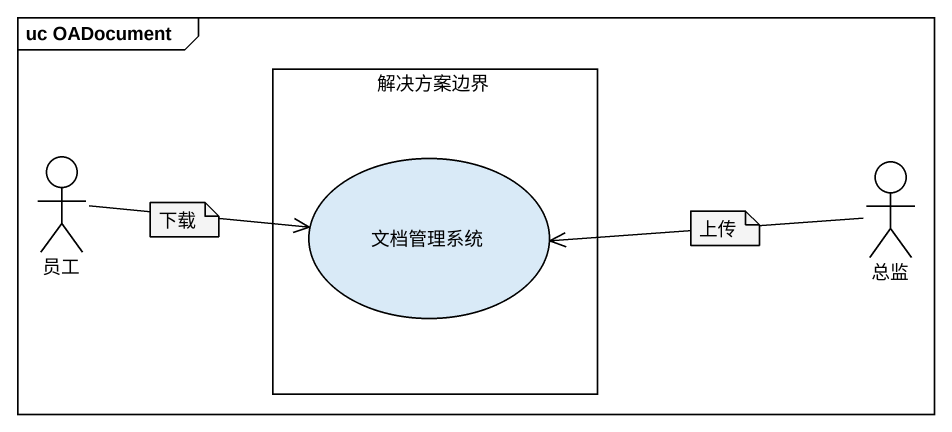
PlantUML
@startuml
mainframe uc OADocument
rectangle 解决方案边界 {
  usecase 文档管理系统
}
actor 员工
actor 总监
员工 -right-> 文档管理系统
总监 -left-> 文档管理系统
note as N1
  下载
end note
note as N2
  上传
end note
@enduml
